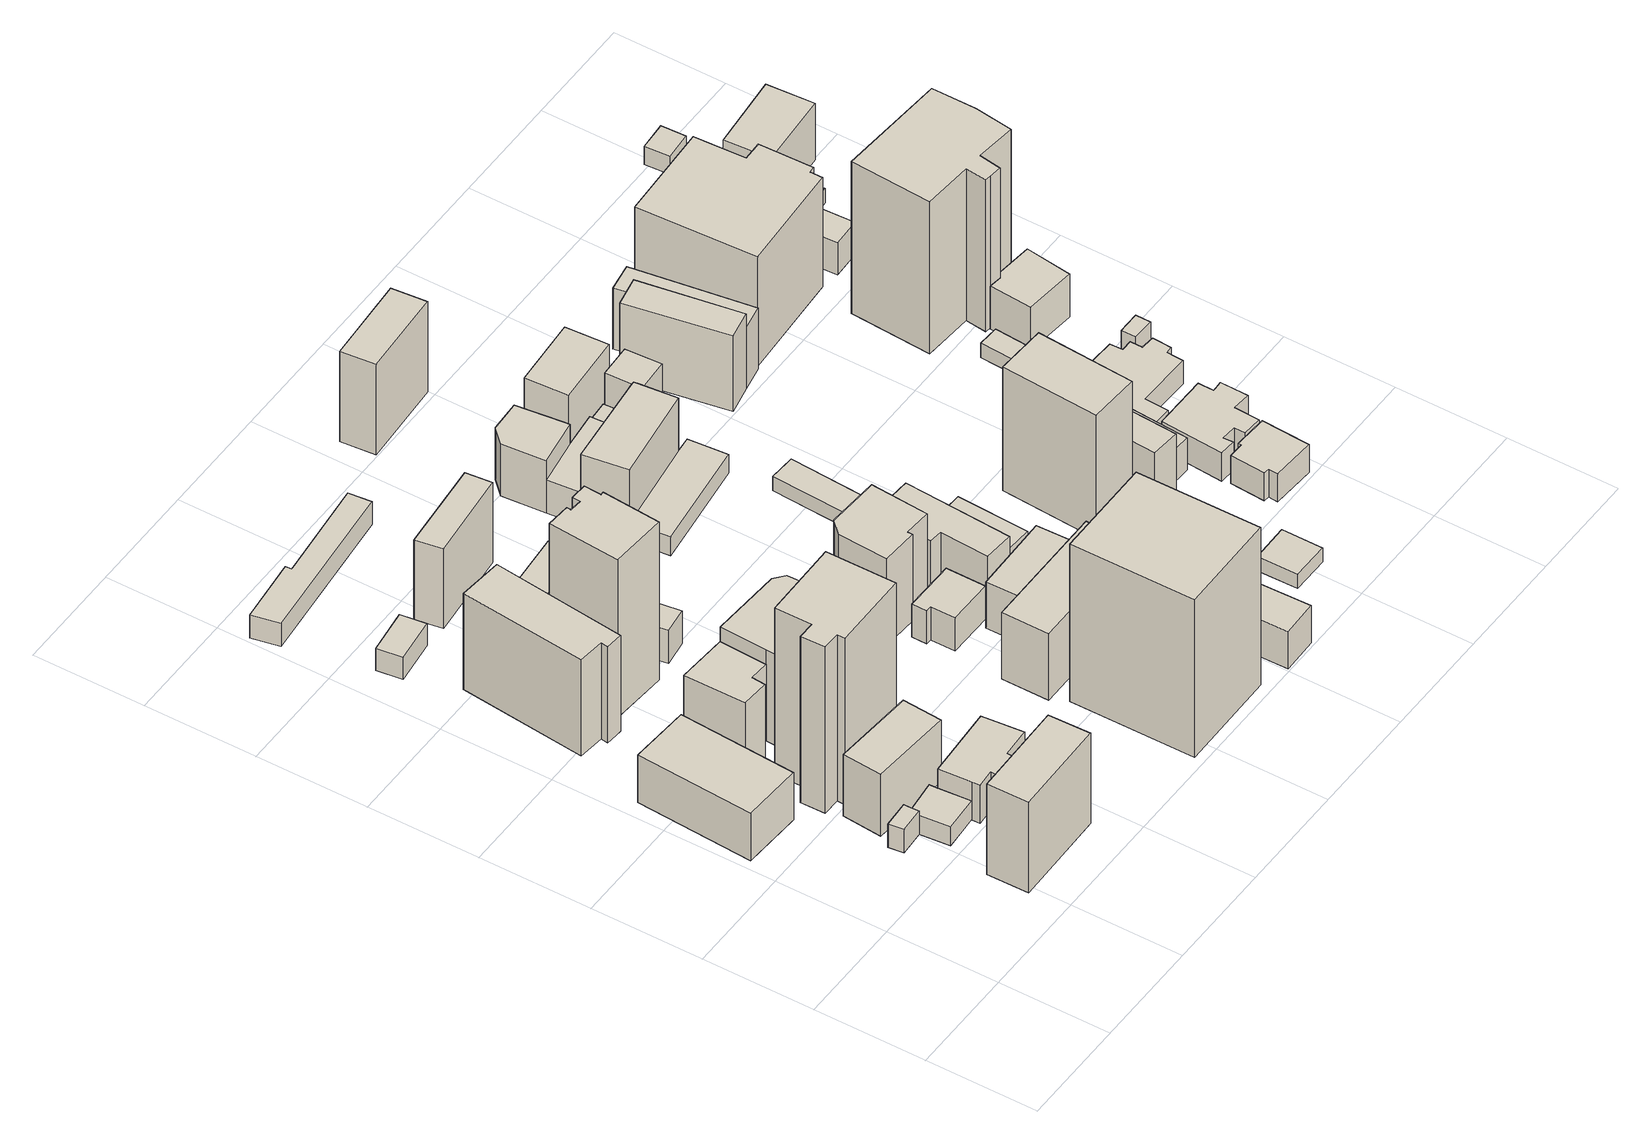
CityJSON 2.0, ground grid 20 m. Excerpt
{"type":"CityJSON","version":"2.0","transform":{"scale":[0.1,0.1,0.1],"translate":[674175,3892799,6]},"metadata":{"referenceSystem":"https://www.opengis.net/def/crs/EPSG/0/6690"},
"CityObjects":{
"building1":{"type":"Building","attributes":{"class":"3002","usage":"401","measuredHeight":14.9,"storeysAboveGround":3,"BuildingDetailAttribute.totalFloorArea":694.27,"BuildingDetailAttribute.buildingFootprintArea":231.42,"BuildingDetailAttribute.buildingRoofEdgeArea":231.42,"BuildingDetailAttribute.urbanPlanType":"21","BuildingDetailAttribute.landUseType":"212","BuildingDetailAttribute.surveyYear":2021,"BuildingIDAttribute.prefecture":"23","BuildingIDAttribute.city":"23106"},"address":[{"country":"日本","locality":"愛知県名古屋市"}],"geometry":[{"type":"Solid","lod":"1","boundaries":[[[[0,1,2,3]],[[2,4,5,3]],[[1,6,4,2]],[[0,7,6,1]],[[3,5,7,0]],[[4,6,7,5]]]]}]},
"building2":{"type":"Building","attributes":{"class":"3001","usage":"461","measuredHeight":4.9,"storeysAboveGround":9999,"BuildingDetailAttribute.totalFloorArea":-9999,"BuildingDetailAttribute.buildingFootprintArea":-9999,"BuildingDetailAttribute.buildingRoofEdgeArea":12.94,"BuildingDetailAttribute.urbanPlanType":"21","BuildingDetailAttribute.landUseType":"214","BuildingDetailAttribute.surveyYear":2021,"BuildingIDAttribute.prefecture":"23","BuildingIDAttribute.city":"23106"},"geometry":[{"type":"Solid","lod":"1","boundaries":[[[[8,9,10,11,12]],[[11,13,14,12]],[[10,15,13,11]],[[9,16,15,10]],[[8,17,16,9]],[[12,14,17,8]],[[13,15,16,17,14]]]]}]},
"building3":{"type":"Building","attributes":{"class":"3002","usage":"412","measuredHeight":19.9,"storeysAboveGround":6,"BuildingDetailAttribute.totalFloorArea":786.59,"BuildingDetailAttribute.buildingFootprintArea":131.1,"BuildingDetailAttribute.buildingRoofEdgeArea":131.1,"BuildingDetailAttribute.urbanPlanType":"21","BuildingDetailAttribute.landUseType":"211","BuildingDetailAttribute.surveyYear":2021,"BuildingIDAttribute.prefecture":"23","BuildingIDAttribute.city":"23106"},"address":[{"country":"日本","locality":"愛知県名古屋市"}],"geometry":[{"type":"Solid","lod":"1","boundaries":[[[[18,19,20,21]],[[20,22,23,21]],[[19,24,22,20]],[[18,25,24,19]],[[21,23,25,18]],[[22,24,25,23]]]]}]},
"building4":{"type":"Building","attributes":{"class":"3001","usage":"422","measuredHeight":4.9,"storeysAboveGround":1,"BuildingDetailAttribute.totalFloorArea":46.75,"BuildingDetailAttribute.buildingFootprintArea":46.75,"BuildingDetailAttribute.buildingRoofEdgeArea":46.75,"BuildingDetailAttribute.urbanPlanType":"21","BuildingDetailAttribute.landUseType":"214","BuildingDetailAttribute.surveyYear":2021,"BuildingIDAttribute.prefecture":"23","BuildingIDAttribute.city":"23106"},"address":[{"country":"日本","locality":"愛知県名古屋市"}],"geometry":[{"type":"Solid","lod":"1","boundaries":[[[[12,11,26,27,28,29]],[[28,30,31,29]],[[27,32,30,28]],[[26,33,32,27]],[[11,34,33,26]],[[12,35,34,11]],[[29,31,35,12]],[[30,32,33,34,35,31]]]]}]},
"building5":{"type":"Building","attributes":{"class":"3002","usage":"411","measuredHeight":13.9,"storeysAboveGround":4,"BuildingDetailAttribute.totalFloorArea":422.51,"BuildingDetailAttribute.buildingFootprintArea":105.63,"BuildingDetailAttribute.buildingRoofEdgeArea":105.63,"BuildingDetailAttribute.urbanPlanType":"21","BuildingDetailAttribute.landUseType":"211","BuildingDetailAttribute.surveyYear":2021,"BuildingIDAttribute.prefecture":"23","BuildingIDAttribute.city":"23106"},"address":[{"country":"日本","locality":"愛知県名古屋市"}],"geometry":[{"type":"Solid","lod":"1","boundaries":[[[[36,37,38,39]],[[38,40,41,39]],[[37,42,40,38]],[[36,43,42,37]],[[39,41,43,36]],[[40,42,43,41]]]]}]},
"building6":{"type":"Building","attributes":{"class":"3002","usage":"412","measuredHeight":17.9,"storeysAboveGround":4,"BuildingDetailAttribute.totalFloorArea":353.92,"BuildingDetailAttribute.buildingFootprintArea":88.48,"BuildingDetailAttribute.buildingRoofEdgeArea":88.48,"BuildingDetailAttribute.urbanPlanType":"21","BuildingDetailAttribute.landUseType":"211","BuildingDetailAttribute.surveyYear":2021,"BuildingIDAttribute.prefecture":"23","BuildingIDAttribute.city":"23106"},"address":[{"country":"日本","locality":"愛知県名古屋市"}],"geometry":[{"type":"Solid","lod":"1","boundaries":[[[[44,45,46,47,48,49]],[[48,50,51,49]],[[47,52,50,48]],[[46,53,52,47]],[[45,54,53,46]],[[44,55,54,45]],[[49,51,55,44]],[[50,52,53,54,55,51]]]]}]},
"building7":{"type":"Building","attributes":{"class":"3002","usage":"412","measuredHeight":35.8,"storeysAboveGround":12,"BuildingDetailAttribute.totalFloorArea":2315.08,"BuildingDetailAttribute.buildingFootprintArea":192.92,"BuildingDetailAttribute.buildingRoofEdgeArea":192.92,"BuildingDetailAttribute.urbanPlanType":"21","BuildingDetailAttribute.landUseType":"211","BuildingDetailAttribute.surveyYear":2021,"BuildingIDAttribute.prefecture":"23","BuildingIDAttribute.city":"23106"},"address":[{"country":"日本","locality":"愛知県名古屋市"}],"geometry":[{"type":"Solid","lod":"1","boundaries":[[[[56,57,58,59,60,61,62,63]],[[62,64,65,63]],[[61,66,64,62]],[[60,67,66,61]],[[59,68,67,60]],[[58,69,68,59]],[[57,70,69,58]],[[56,71,70,57]],[[63,65,71,56]],[[64,66,67,68,69,70,71,65]]]]}]},
"building8":{"type":"Building","attributes":{"class":"3002","usage":"402","measuredHeight":26.1,"storeysAboveGround":6,"BuildingDetailAttribute.totalFloorArea":1120.65,"BuildingDetailAttribute.buildingFootprintArea":186.78,"BuildingDetailAttribute.buildingRoofEdgeArea":186.78,"BuildingDetailAttribute.urbanPlanType":"21","BuildingDetailAttribute.landUseType":"212","BuildingDetailAttribute.surveyYear":2021,"BuildingIDAttribute.prefecture":"23","BuildingIDAttribute.city":"23106"},"address":[{"country":"日本","locality":"愛知県名古屋市"}],"geometry":[{"type":"Solid","lod":"1","boundaries":[[[[72,73,74,75,76,77]],[[76,78,79,77]],[[75,80,78,76]],[[74,81,80,75]],[[73,82,81,74]],[[72,83,82,73]],[[77,79,83,72]],[[78,80,81,82,83,79]]]]}]},
"building9":{"type":"Building","attributes":{"class":"3001","usage":"422","measuredHeight":9,"storeysAboveGround":2,"BuildingDetailAttribute.totalFloorArea":204.94,"BuildingDetailAttribute.buildingFootprintArea":102.47,"BuildingDetailAttribute.buildingRoofEdgeArea":102.47,"BuildingDetailAttribute.urbanPlanType":"21","BuildingDetailAttribute.landUseType":"214","BuildingDetailAttribute.surveyYear":2021,"BuildingIDAttribute.prefecture":"23","BuildingIDAttribute.city":"23106"},"address":[{"country":"日本","locality":"愛知県名古屋市"}],"geometry":[{"type":"Solid","lod":"1","boundaries":[[[[84,85,86,87,88,89,90,91,92]],[[91,93,94,92]],[[90,95,93,91]],[[89,96,95,90]],[[88,97,96,89]],[[87,98,97,88]],[[86,99,98,87]],[[85,100,99,86]],[[84,101,100,85]],[[92,94,101,84]],[[93,95,96,97,98,99,100,101,94]]]]}]},
"building10":{"type":"Building","attributes":{"class":"3001","usage":"401","measuredHeight":4.6,"storeysAboveGround":1,"BuildingDetailAttribute.totalFloorArea":38.57,"BuildingDetailAttribute.buildingFootprintArea":38.57,"BuildingDetailAttribute.buildingRoofEdgeArea":38.57,"BuildingDetailAttribute.urbanPlanType":"21","BuildingDetailAttribute.landUseType":"212","BuildingDetailAttribute.surveyYear":2021,"BuildingIDAttribute.prefecture":"23","BuildingIDAttribute.city":"23106"},"address":[{"country":"日本","locality":"愛知県名古屋市"}],"geometry":[{"type":"Solid","lod":"1","boundaries":[[[[102,103,104,105]],[[104,106,107,105]],[[103,108,106,104]],[[102,109,108,103]],[[105,107,109,102]],[[106,108,109,107]]]]}]},
"building11":{"type":"Building","attributes":{"class":"3001","usage":"412","measuredHeight":34,"storeysAboveGround":11,"BuildingDetailAttribute.totalFloorArea":1462.63,"BuildingDetailAttribute.buildingFootprintArea":132.97,"BuildingDetailAttribute.buildingRoofEdgeArea":132.97,"BuildingDetailAttribute.urbanPlanType":"21","BuildingDetailAttribute.landUseType":"211","BuildingDetailAttribute.surveyYear":2021,"BuildingIDAttribute.prefecture":"23","BuildingIDAttribute.city":"23106"},"address":[{"country":"日本","locality":"愛知県名古屋市中区栄五丁目１１１２－２"}],"geometry":[{"type":"Solid","lod":"1","boundaries":[[[[110,111,112,113,114,115,116,117,118,119]],[[118,120,121,119]],[[117,122,120,118]],[[116,123,122,117]],[[115,124,123,116]],[[114,125,124,115]],[[113,126,125,114]],[[112,127,126,113]],[[111,128,127,112]],[[110,129,128,111]],[[119,121,129,110]],[[120,122,123,124,125,126,127,128,129,121]]]]}]},
"building12":{"type":"Building","attributes":{"class":"9999","usage":"412","measuredHeight":35,"storeysAboveGround":6,"BuildingDetailAttribute.totalFloorArea":1139.87,"BuildingDetailAttribute.buildingFootprintArea":189.98,"BuildingDetailAttribute.buildingRoofEdgeArea":189.98,"BuildingDetailAttribute.urbanPlanType":"21","BuildingDetailAttribute.landUseType":"211","BuildingDetailAttribute.surveyYear":2021,"BuildingIDAttribute.prefecture":"23","BuildingIDAttribute.city":"23106"},"address":[{"country":"日本","locality":"愛知県名古屋市"}],"geometry":[{"type":"Solid","lod":"1","boundaries":[[[[130,131,132,133,134,135]],[[134,136,137,135]],[[133,138,136,134]],[[132,139,138,133]],[[131,140,139,132]],[[130,141,140,131]],[[135,137,141,130]],[[136,138,139,140,141,137]]]]}]},
"building13":{"type":"Building","attributes":{"class":"3001","usage":"402","measuredHeight":8.7,"storeysAboveGround":2,"BuildingDetailAttribute.totalFloorArea":125.08,"BuildingDetailAttribute.buildingFootprintArea":62.54,"BuildingDetailAttribute.buildingRoofEdgeArea":62.54,"BuildingDetailAttribute.urbanPlanType":"21","BuildingDetailAttribute.landUseType":"212","BuildingDetailAttribute.surveyYear":2021,"BuildingIDAttribute.prefecture":"23","BuildingIDAttribute.city":"23106"},"address":[{"country":"日本","locality":"愛知県名古屋市"}],"geometry":[{"type":"Solid","lod":"1","boundaries":[[[[142,143,144,145,146,147]],[[146,148,149,147]],[[145,150,148,146]],[[144,151,150,145]],[[143,152,151,144]],[[142,153,152,143]],[[147,149,153,142]],[[148,150,151,152,153,149]]]]}]},
"building14":{"type":"Building","attributes":{"class":"9999","usage":"422","measuredHeight":25.8,"storeysAboveGround":1,"BuildingDetailAttribute.totalFloorArea":133.59,"BuildingDetailAttribute.buildingFootprintArea":133.59,"BuildingDetailAttribute.buildingRoofEdgeArea":133.59,"BuildingDetailAttribute.urbanPlanType":"21","BuildingDetailAttribute.landUseType":"214","BuildingDetailAttribute.surveyYear":2021,"BuildingIDAttribute.prefecture":"23","BuildingIDAttribute.city":"23106"},"address":[{"country":"日本","locality":"愛知県名古屋市"}],"geometry":[{"type":"Solid","lod":"1","boundaries":[[[[154,155,156,157,158,159]],[[158,160,161,159]],[[157,162,160,158]],[[156,163,162,157]],[[155,164,163,156]],[[154,165,164,155]],[[159,161,165,154]],[[160,162,163,164,165,161]]]]}]},
"building15":{"type":"Building","attributes":{"class":"3001","usage":"431","measuredHeight":6.9,"storeysAboveGround":2,"BuildingDetailAttribute.totalFloorArea":107.27,"BuildingDetailAttribute.buildingFootprintArea":53.64,"BuildingDetailAttribute.buildingRoofEdgeArea":53.64,"BuildingDetailAttribute.urbanPlanType":"21","BuildingDetailAttribute.landUseType":"223","BuildingDetailAttribute.surveyYear":2021,"BuildingIDAttribute.prefecture":"23","BuildingIDAttribute.city":"23106"},"address":[{"country":"日本","locality":"愛知県名古屋市"}],"geometry":[{"type":"Solid","lod":"1","boundaries":[[[[166,167,168,169,170,171]],[[170,172,173,171]],[[169,174,172,170]],[[168,175,174,169]],[[167,176,175,168]],[[166,177,176,167]],[[171,173,177,166]],[[172,174,175,176,177,173]]]]}]},
"building16":{"type":"Building","attributes":{"class":"3001","usage":"402","measuredHeight":6.8,"storeysAboveGround":2,"BuildingDetailAttribute.totalFloorArea":198.36,"BuildingDetailAttribute.buildingFootprintArea":99.18,"BuildingDetailAttribute.buildingRoofEdgeArea":99.18,"BuildingDetailAttribute.urbanPlanType":"21","BuildingDetailAttribute.landUseType":"212","BuildingDetailAttribute.surveyYear":2021,"BuildingIDAttribute.prefecture":"23","BuildingIDAttribute.city":"23106"},"address":[{"country":"日本","locality":"愛知県名古屋市"}],"geometry":[{"type":"Solid","lod":"1","boundaries":[[[[178,179,180,181]],[[180,182,183,181]],[[179,184,182,180]],[[178,185,184,179]],[[181,183,185,178]],[[182,184,185,183]]]]}]},
"building17":{"type":"Building","attributes":{"class":"3002","usage":"401","measuredHeight":18.7,"storeysAboveGround":6,"BuildingDetailAttribute.totalFloorArea":464.13,"BuildingDetailAttribute.buildingFootprintArea":77.36,"BuildingDetailAttribute.buildingRoofEdgeArea":77.36,"BuildingDetailAttribute.urbanPlanType":"21","BuildingDetailAttribute.landUseType":"212","BuildingDetailAttribute.surveyYear":2021,"BuildingIDAttribute.prefecture":"23","BuildingIDAttribute.city":"23106"},"address":[{"country":"日本","locality":"愛知県名古屋市"}],"geometry":[{"type":"Solid","lod":"1","boundaries":[[[[186,187,188,189]],[[188,190,191,189]],[[187,192,190,188]],[[186,193,192,187]],[[189,191,193,186]],[[190,192,193,191]]]]}]},
"building18":{"type":"Building","attributes":{"class":"3002","usage":"412","measuredHeight":34,"storeysAboveGround":11,"BuildingDetailAttribute.totalFloorArea":4504.25,"BuildingDetailAttribute.buildingFootprintArea":409.48,"BuildingDetailAttribute.buildingRoofEdgeArea":409.48,"BuildingDetailAttribute.urbanPlanType":"21","BuildingDetailAttribute.landUseType":"211","BuildingDetailAttribute.surveyYear":2021,"BuildingIDAttribute.prefecture":"23","BuildingIDAttribute.city":"23106"},"address":[{"country":"日本","locality":"愛知県名古屋市"}],"geometry":[{"type":"Solid","lod":"1","boundaries":[[[[194,195,196,197]],[[196,198,199,197]],[[195,200,198,196]],[[194,201,200,195]],[[197,199,201,194]],[[198,200,201,199]]]]}]},
"building19":{"type":"Building","attributes":{"class":"3001","usage":"411","measuredHeight":7.9,"storeysAboveGround":2,"BuildingDetailAttribute.totalFloorArea":123.33,"BuildingDetailAttribute.buildingFootprintArea":61.66,"BuildingDetailAttribute.buildingRoofEdgeArea":61.66,"BuildingDetailAttribute.urbanPlanType":"21","BuildingDetailAttribute.landUseType":"211","BuildingDetailAttribute.surveyYear":2021,"BuildingIDAttribute.prefecture":"23","BuildingIDAttribute.city":"23106"},"address":[{"country":"日本","locality":"愛知県名古屋市"}],"geometry":[{"type":"Solid","lod":"1","boundaries":[[[[202,203,204,205,206,207]],[[206,208,209,207]],[[205,210,208,206]],[[204,211,210,205]],[[203,212,211,204]],[[202,213,212,203]],[[207,209,213,202]],[[208,210,211,212,213,209]]]]}]},
"building20":{"type":"Building","attributes":{"class":"3002","usage":"412","measuredHeight":24.1,"storeysAboveGround":6,"BuildingDetailAttribute.totalFloorArea":742.18,"BuildingDetailAttribute.buildingFootprintArea":123.7,"BuildingDetailAttribute.buildingRoofEdgeArea":123.7,"BuildingDetailAttribute.urbanPlanType":"21","BuildingDetailAttribute.landUseType":"211","BuildingDetailAttribute.surveyYear":2021,"BuildingIDAttribute.prefecture":"23","BuildingIDAttribute.city":"23106"},"address":[{"country":"日本","locality":"愛知県名古屋市"}],"geometry":[{"type":"Solid","lod":"1","boundaries":[[[[214,215,216,217,218,219,220]],[[219,221,222,220]],[[218,223,221,219]],[[217,224,223,218]],[[216,225,224,217]],[[215,226,225,216]],[[214,227,226,215]],[[220,222,227,214]],[[221,223,224,225,226,227,222]]]]}]},
"building21":{"type":"Building","attributes":{"class":"3002","usage":"431","measuredHeight":18.9,"storeysAboveGround":6,"BuildingDetailAttribute.totalFloorArea":1193.82,"BuildingDetailAttribute.buildingFootprintArea":198.97,"BuildingDetailAttribute.buildingRoofEdgeArea":198.97,"BuildingDetailAttribute.urbanPlanType":"21","BuildingDetailAttribute.landUseType":"213","BuildingDetailAttribute.surveyYear":2021,"BuildingIDAttribute.prefecture":"23","BuildingIDAttribute.city":"23106"},"address":[{"country":"日本","locality":"愛知県名古屋市"}],"geometry":[{"type":"Solid","lod":"1","boundaries":[[[[228,229,230,231]],[[230,232,233,231]],[[229,234,232,230]],[[228,235,234,229]],[[231,233,235,228]],[[232,234,235,233]]]]}]},
"building22":{"type":"Building","attributes":{"class":"3001","usage":"411","measuredHeight":10.7,"storeysAboveGround":3,"BuildingDetailAttribute.totalFloorArea":274.85,"BuildingDetailAttribute.buildingFootprintArea":91.62,"BuildingDetailAttribute.buildingRoofEdgeArea":91.62,"BuildingDetailAttribute.urbanPlanType":"21","BuildingDetailAttribute.landUseType":"211","BuildingDetailAttribute.surveyYear":2021,"BuildingIDAttribute.prefecture":"23","BuildingIDAttribute.city":"23106"},"address":[{"country":"日本","locality":"愛知県名古屋市"}],"geometry":[{"type":"Solid","lod":"1","boundaries":[[[[236,237,238,239]],[[238,240,241,239]],[[237,242,240,238]],[[236,243,242,237]],[[239,241,243,236]],[[240,242,243,241]]]]}]},
"building23":{"type":"Building","attributes":{"class":"9999","usage":"411","measuredHeight":18,"storeysAboveGround":3,"BuildingDetailAttribute.totalFloorArea":395.02,"BuildingDetailAttribute.buildingFootprintArea":131.67,"BuildingDetailAttribute.buildingRoofEdgeArea":131.67,"BuildingDetailAttribute.urbanPlanType":"21","BuildingDetailAttribute.landUseType":"211","BuildingDetailAttribute.surveyYear":2021,"BuildingIDAttribute.prefecture":"23","BuildingIDAttribute.city":"23106"},"address":[{"country":"日本","locality":"愛知県名古屋市"}],"geometry":[{"type":"Solid","lod":"1","boundaries":[[[[244,245,246,247,248,249]],[[248,250,251,249]],[[247,252,250,248]],[[246,253,252,247]],[[245,254,253,246]],[[244,255,254,245]],[[249,251,255,244]],[[250,252,253,254,255,251]]]]}]},
"building24":{"type":"Building","attributes":{"class":"3001","usage":"411","measuredHeight":8.8,"storeysAboveGround":2,"BuildingDetailAttribute.totalFloorArea":193.16,"BuildingDetailAttribute.buildingFootprintArea":96.58,"BuildingDetailAttribute.buildingRoofEdgeArea":96.58,"BuildingDetailAttribute.urbanPlanType":"21","BuildingDetailAttribute.landUseType":"211","BuildingDetailAttribute.surveyYear":2021,"BuildingIDAttribute.prefecture":"23","BuildingIDAttribute.city":"23106"},"address":[{"country":"日本","locality":"愛知県名古屋市"}],"geometry":[{"type":"Solid","lod":"1","boundaries":[[[[256,257,258,259]],[[258,260,261,259]],[[257,262,260,258]],[[256,263,262,257]],[[259,261,263,256]],[[260,262,263,261]]]]}]},
"building25":{"type":"Building","attributes":{"class":"3002","usage":"413","measuredHeight":11.9,"storeysAboveGround":3,"BuildingDetailAttribute.totalFloorArea":238.01,"BuildingDetailAttribute.buildingFootprintArea":79.34,"BuildingDetailAttribute.buildingRoofEdgeArea":79.34,"BuildingDetailAttribute.urbanPlanType":"21","BuildingDetailAttribute.landUseType":"212","BuildingDetailAttribute.surveyYear":2021,"BuildingIDAttribute.prefecture":"23","BuildingIDAttribute.city":"23106"},"address":[{"country":"日本","locality":"愛知県名古屋市"}],"geometry":[{"type":"Solid","lod":"1","boundaries":[[[[264,265,266,267,268,269]],[[268,270,271,269]],[[267,272,270,268]],[[266,273,272,267]],[[265,274,273,266]],[[264,275,274,265]],[[269,271,275,264]],[[270,272,273,274,275,271]]]]}]},
"building26":{"type":"Building","attributes":{"class":"3002","usage":"401","measuredHeight":17.9,"storeysAboveGround":4,"BuildingDetailAttribute.totalFloorArea":540.96,"BuildingDetailAttribute.buildingFootprintArea":135.24,"BuildingDetailAttribute.buildingRoofEdgeArea":135.24,"BuildingDetailAttribute.urbanPlanType":"21","BuildingDetailAttribute.landUseType":"212","BuildingDetailAttribute.surveyYear":2021,"BuildingIDAttribute.prefecture":"23","BuildingIDAttribute.city":"23106"},"address":[{"country":"日本","locality":"愛知県名古屋市"}],"geometry":[{"type":"Solid","lod":"1","boundaries":[[[[276,277,278,279,280,281,282]],[[281,283,284,282]],[[280,285,283,281]],[[279,286,285,280]],[[278,287,286,279]],[[277,288,287,278]],[[276,289,288,277]],[[282,284,289,276]],[[283,285,286,287,288,289,284]]]]}]},
"building27":{"type":"Building","attributes":{"class":"3001","usage":"413","measuredHeight":15.9,"storeysAboveGround":2,"BuildingDetailAttribute.totalFloorArea":183.79,"BuildingDetailAttribute.buildingFootprintArea":91.9,"BuildingDetailAttribute.buildingRoofEdgeArea":91.9,"BuildingDetailAttribute.urbanPlanType":"21","BuildingDetailAttribute.landUseType":"212","BuildingDetailAttribute.surveyYear":2021,"BuildingIDAttribute.prefecture":"23","BuildingIDAttribute.city":"23106"},"address":[{"country":"日本","locality":"愛知県名古屋市"}],"geometry":[{"type":"Solid","lod":"1","boundaries":[[[[290,278,277,264,269]],[[264,291,292,269]],[[277,293,291,264]],[[278,294,293,277]],[[290,295,294,278]],[[269,292,295,290]],[[291,293,294,295,292]]]]}]},
"building28":{"type":"Building","attributes":{"class":"3001","usage":"401","measuredHeight":8.7,"storeysAboveGround":1,"BuildingDetailAttribute.totalFloorArea":141,"BuildingDetailAttribute.buildingFootprintArea":141,"BuildingDetailAttribute.buildingRoofEdgeArea":141,"BuildingDetailAttribute.urbanPlanType":"21","BuildingDetailAttribute.landUseType":"212","BuildingDetailAttribute.surveyYear":2021,"BuildingIDAttribute.prefecture":"23","BuildingIDAttribute.city":"23106"},"address":[{"country":"日本","locality":"愛知県名古屋市"}],"geometry":[{"type":"Solid","lod":"1","boundaries":[[[[296,297,298,276,282]],[[276,299,300,282]],[[298,301,299,276]],[[297,302,301,298]],[[296,303,302,297]],[[282,300,303,296]],[[299,301,302,303,300]]]]}]},
"building29":{"type":"Building","attributes":{"class":"9999","usage":"461","measuredHeight":4.7,"storeysAboveGround":9999,"BuildingDetailAttribute.totalFloorArea":-9999,"BuildingDetailAttribute.buildingFootprintArea":-9999,"BuildingDetailAttribute.buildingRoofEdgeArea":15.21,"BuildingDetailAttribute.urbanPlanType":"21","BuildingDetailAttribute.landUseType":"211","BuildingDetailAttribute.surveyYear":2021,"BuildingIDAttribute.prefecture":"23","BuildingIDAttribute.city":"23106"},"geometry":[{"type":"Solid","lod":"1","boundaries":[[[[304,305,306,307]],[[306,308,309,307]],[[305,310,308,306]],[[304,311,310,305]],[[307,309,311,304]],[[308,310,311,309]]]]}]},
"building30":{"type":"Building","attributes":{"class":"3002","usage":"411","measuredHeight":7.9,"storeysAboveGround":2,"BuildingDetailAttribute.totalFloorArea":169.55,"BuildingDetailAttribute.buildingFootprintArea":84.77,"BuildingDetailAttribute.buildingRoofEdgeArea":84.77,"BuildingDetailAttribute.urbanPlanType":"21","BuildingDetailAttribute.landUseType":"211","BuildingDetailAttribute.surveyYear":2021,"BuildingIDAttribute.prefecture":"23","BuildingIDAttribute.city":"23106"},"address":[{"country":"日本","locality":"愛知県名古屋市"}],"geometry":[{"type":"Solid","lod":"1","boundaries":[[[[312,313,314,315]],[[314,316,317,315]],[[313,318,316,314]],[[312,319,318,313]],[[315,317,319,312]],[[316,318,319,317]]]]}]},
"building31":{"type":"Building","attributes":{"class":"9999","usage":"461","measuredHeight":-9999,"storeysAboveGround":9999,"BuildingDetailAttribute.totalFloorArea":-9999,"BuildingDetailAttribute.buildingFootprintArea":-9999,"BuildingDetailAttribute.buildingRoofEdgeArea":7.34,"BuildingDetailAttribute.urbanPlanType":"21","BuildingDetailAttribute.landUseType":"211","BuildingDetailAttribute.surveyYear":2021,"BuildingIDAttribute.prefecture":"23","BuildingIDAttribute.city":"23106"},"geometry":[{"type":"Solid","lod":"1","boundaries":[[[[320,321,322,323]],[[322,324,325,323]],[[321,326,324,322]],[[320,327,326,321]],[[323,325,327,320]],[[324,326,327,325]]]]}]},
"building32":{"type":"Building","attributes":{"class":"3002","usage":"412","measuredHeight":20.9,"storeysAboveGround":6,"BuildingDetailAttribute.totalFloorArea":587.83,"BuildingDetailAttribute.buildingFootprintArea":97.97,"BuildingDetailAttribute.buildingRoofEdgeArea":97.97,"BuildingDetailAttribute.urbanPlanType":"21","BuildingDetailAttribute.landUseType":"211","BuildingDetailAttribute.surveyYear":2021,"BuildingIDAttribute.prefecture":"23","BuildingIDAttribute.city":"23106"},"address":[{"country":"日本","locality":"愛知県名古屋市"}],"geometry":[{"type":"Solid","lod":"1","boundaries":[[[[328,329,330,331]],[[330,332,333,331]],[[329,334,332,330]],[[328,335,334,329]],[[331,333,335,328]],[[332,334,335,333]]]]}]},
"building33":{"type":"Building","attributes":{"class":"3001","usage":"413","measuredHeight":6,"storeysAboveGround":1,"BuildingDetailAttribute.totalFloorArea":61.27,"BuildingDetailAttribute.buildingFootprintArea":61.27,"BuildingDetailAttribute.buildingRoofEdgeArea":61.27,"BuildingDetailAttribute.urbanPlanType":"21","BuildingDetailAttribute.landUseType":"212","BuildingDetailAttribute.surveyYear":2021,"BuildingIDAttribute.prefecture":"23","BuildingIDAttribute.city":"23106"},"address":[{"country":"日本","locality":"愛知県名古屋市中区栄五丁目１０２４－１"}],"geometry":[{"type":"Solid","lod":"1","boundaries":[[[[336,337,338,339]],[[338,340,341,339]],[[337,342,340,338]],[[336,343,342,337]],[[339,341,343,336]],[[340,342,343,341]]]]}]},
"building34":{"type":"Building","attributes":{"class":"3001","usage":"411","measuredHeight":11.8,"storeysAboveGround":3,"BuildingDetailAttribute.totalFloorArea":87.53,"BuildingDetailAttribute.buildingFootprintArea":29.18,"BuildingDetailAttribute.buildingRoofEdgeArea":29.18,"BuildingDetailAttribute.urbanPlanType":"21","BuildingDetailAttribute.landUseType":"211","BuildingDetailAttribute.surveyYear":2021,"BuildingIDAttribute.prefecture":"23","BuildingIDAttribute.city":"23106"},"address":[{"country":"日本","locality":"愛知県名古屋市"}],"geometry":[{"type":"Solid","lod":"1","boundaries":[[[[344,345,346,347]],[[346,348,349,347]],[[345,350,348,346]],[[344,351,350,345]],[[347,349,351,344]],[[348,350,351,349]]]]}]},
"building35":{"type":"Building","attributes":{"class":"3002","usage":"412","measuredHeight":18.9,"storeysAboveGround":5,"BuildingDetailAttribute.totalFloorArea":482.48,"BuildingDetailAttribute.buildingFootprintArea":96.5,"BuildingDetailAttribute.buildingRoofEdgeArea":96.5,"BuildingDetailAttribute.urbanPlanType":"21","BuildingDetailAttribute.landUseType":"211","BuildingDetailAttribute.surveyYear":2021,"BuildingIDAttribute.prefecture":"23","BuildingIDAttribute.city":"23106"},"address":[{"country":"日本","locality":"愛知県名古屋市"}],"geometry":[{"type":"Solid","lod":"1","boundaries":[[[[352,353,354,355]],[[354,356,357,355]],[[353,358,356,354]],[[352,359,358,353]],[[355,357,359,352]],[[356,358,359,357]]]]}]},
"building36":{"type":"Building","attributes":{"class":"9999","usage":"431","measuredHeight":8.7,"storeysAboveGround":1,"BuildingDetailAttribute.totalFloorArea":49.96,"BuildingDetailAttribute.buildingFootprintArea":49.96,"BuildingDetailAttribute.buildingRoofEdgeArea":49.96,"BuildingDetailAttribute.urbanPlanType":"21","BuildingDetailAttribute.landUseType":"223","BuildingDetailAttribute.surveyYear":2021,"BuildingIDAttribute.prefecture":"23","BuildingIDAttribute.city":"23106"},"address":[{"country":"日本","locality":"愛知県名古屋市"}],"geometry":[{"type":"Solid","lod":"1","boundaries":[[[[360,361,362,363]],[[362,364,365,363]],[[361,366,364,362]],[[360,367,366,361]],[[363,365,367,360]],[[364,366,367,365]]]]}]},
"building37":{"type":"Building","attributes":{"class":"3002","usage":"412","measuredHeight":11.7,"storeysAboveGround":5,"BuildingDetailAttribute.totalFloorArea":198.47,"BuildingDetailAttribute.buildingFootprintArea":39.69,"BuildingDetailAttribute.buildingRoofEdgeArea":39.69,"BuildingDetailAttribute.urbanPlanType":"21","BuildingDetailAttribute.landUseType":"211","BuildingDetailAttribute.surveyYear":2021,"BuildingIDAttribute.prefecture":"23","BuildingIDAttribute.city":"23106"},"address":[{"country":"日本","locality":"愛知県名古屋市"}],"geometry":[{"type":"Solid","lod":"1","boundaries":[[[[368,369,370,371]],[[370,372,373,371]],[[369,374,372,370]],[[368,375,374,369]],[[371,373,375,368]],[[372,374,375,373]]]]}]},
"building38":{"type":"Building","attributes":{"class":"3002","usage":"412","measuredHeight":30.9,"storeysAboveGround":9,"BuildingDetailAttribute.totalFloorArea":1437.77,"BuildingDetailAttribute.buildingFootprintArea":159.75,"BuildingDetailAttribute.buildingRoofEdgeArea":159.75,"BuildingDetailAttribute.urbanPlanType":"21","BuildingDetailAttribute.landUseType":"211","BuildingDetailAttribute.surveyYear":2021,"BuildingIDAttribute.prefecture":"23","BuildingIDAttribute.city":"23106"},"address":[{"country":"日本","locality":"愛知県名古屋市"}],"geometry":[{"type":"Solid","lod":"1","boundaries":[[[[376,377,378,379]],[[378,380,381,379]],[[377,382,380,378]],[[376,383,382,377]],[[379,381,383,376]],[[380,382,383,381]]]]}]},
"building39":{"type":"Building","attributes":{"class":"3002","usage":"401","measuredHeight":19.8,"storeysAboveGround":6,"BuildingDetailAttribute.totalFloorArea":585.36,"BuildingDetailAttribute.buildingFootprintArea":97.56,"BuildingDetailAttribute.buildingRoofEdgeArea":97.56,"BuildingDetailAttribute.urbanPlanType":"21","BuildingDetailAttribute.landUseType":"212","BuildingDetailAttribute.surveyYear":2021,"BuildingIDAttribute.prefecture":"23","BuildingIDAttribute.city":"23106"},"address":[{"country":"日本","locality":"愛知県名古屋市中区栄五丁目１００３"}],"geometry":[{"type":"Solid","lod":"1","boundaries":[[[[384,385,386,387]],[[386,388,389,387]],[[385,390,388,386]],[[384,391,390,385]],[[387,389,391,384]],[[388,390,391,389]]]]}]},
"building40":{"type":"Building","attributes":{"class":"9999","usage":"413","measuredHeight":18.1,"storeysAboveGround":4,"BuildingDetailAttribute.totalFloorArea":551.93,"BuildingDetailAttribute.buildingFootprintArea":137.98,"BuildingDetailAttribute.buildingRoofEdgeArea":137.98,"BuildingDetailAttribute.urbanPlanType":"21","BuildingDetailAttribute.landUseType":"212","BuildingDetailAttribute.surveyYear":2021,"BuildingIDAttribute.prefecture":"23","BuildingIDAttribute.city":"23106"},"address":[{"country":"日本","locality":"愛知県名古屋市"}],"geometry":[{"type":"Solid","lod":"1","boundaries":[[[[392,393,394,395]],[[394,396,397,395]],[[393,398,396,394]],[[392,399,398,393]],[[395,397,399,392]],[[396,398,399,397]]]]}]},
"building41":{"type":"Building","attributes":{"class":"9999","usage":"413","measuredHeight":15.8,"storeysAboveGround":2,"BuildingDetailAttribute.totalFloorArea":213.21,"BuildingDetailAttribute.buildingFootprintArea":106.6,"BuildingDetailAttribute.buildingRoofEdgeArea":106.6,"BuildingDetailAttribute.urbanPlanType":"21","BuildingDetailAttribute.landUseType":"212","BuildingDetailAttribute.surveyYear":2021,"BuildingIDAttribute.prefecture":"23","BuildingIDAttribute.city":"23106"},"address":[{"country":"日本","locality":"愛知県名古屋市"}],"geometry":[{"type":"Solid","lod":"1","boundaries":[[[[400,401,402,403]],[[402,404,405,403]],[[401,406,404,402]],[[400,407,406,401]],[[403,405,407,400]],[[404,406,407,405]]]]}]},
"building42":{"type":"Building","attributes":{"class":"3002","usage":"401","measuredHeight":19.8,"storeysAboveGround":4,"BuildingDetailAttribute.totalFloorArea":425.56,"BuildingDetailAttribute.buildingFootprintArea":106.39,"BuildingDetailAttribute.buildingRoofEdgeArea":106.39,"BuildingDetailAttribute.urbanPlanType":"21","BuildingDetailAttribute.landUseType":"212","BuildingDetailAttribute.surveyYear":2021,"BuildingIDAttribute.prefecture":"23","BuildingIDAttribute.city":"23106"},"address":[{"country":"日本","locality":"愛知県名古屋市"}],"geometry":[{"type":"Solid","lod":"1","boundaries":[[[[386,408,409,410,387]],[[410,411,412,387]],[[409,413,411,410]],[[408,414,413,409]],[[386,415,414,408]],[[387,412,415,386]],[[411,413,414,415,412]]]]}]},
"building43":{"type":"Building","attributes":{"class":"3001","usage":"422","measuredHeight":7.8,"storeysAboveGround":2,"BuildingDetailAttribute.totalFloorArea":148.72,"BuildingDetailAttribute.buildingFootprintArea":74.36,"BuildingDetailAttribute.buildingRoofEdgeArea":74.36,"BuildingDetailAttribute.urbanPlanType":"21","BuildingDetailAttribute.landUseType":"214","BuildingDetailAttribute.surveyYear":2021,"BuildingIDAttribute.prefecture":"23","BuildingIDAttribute.city":"23106"},"address":[{"country":"日本","locality":"愛知県名古屋市"}],"geometry":[{"type":"Solid","lod":"1","boundaries":[[[[416,417,418,419,420,421,422,423]],[[422,424,425,423]],[[421,426,424,422]],[[420,427,426,421]],[[419,428,427,420]],[[418,429,428,419]],[[417,430,429,418]],[[416,431,430,417]],[[423,425,431,416]],[[424,426,427,428,429,430,431,425]]]]}]},
"building44":{"type":"Building","attributes":{"class":"3001","usage":"422","measuredHeight":7.9,"storeysAboveGround":1,"BuildingDetailAttribute.totalFloorArea":119.46,"BuildingDetailAttribute.buildingFootprintArea":119.46,"BuildingDetailAttribute.buildingRoofEdgeArea":119.46,"BuildingDetailAttribute.urbanPlanType":"21","BuildingDetailAttribute.landUseType":"214","BuildingDetailAttribute.surveyYear":2021,"BuildingIDAttribute.prefecture":"23","BuildingIDAttribute.city":"23106"},"address":[{"country":"日本","locality":"愛知県名古屋市"}],"geometry":[{"type":"Solid","lod":"1","boundaries":[[[[432,433,434,435,436,437,438,439,440,441,442,443]],[[442,444,445,443]],[[441,446,444,442]],[[440,447,446,441]],[[439,448,447,440]],[[438,449,448,439]],[[437,450,449,438]],[[436,451,450,437]],[[435,452,451,436]],[[434,453,452,435]],[[433,454,453,434]],[[432,455,454,433]],[[443,445,455,432]],[[444,446,447,448,449,450,451,452,453,454,455,445]]]]}]},
"building45":{"type":"Building","attributes":{"class":"3001","usage":"422","measuredHeight":8.9,"storeysAboveGround":1,"BuildingDetailAttribute.totalFloorArea":155.62,"BuildingDetailAttribute.buildingFootprintArea":155.62,"BuildingDetailAttribute.buildingRoofEdgeArea":155.62,"BuildingDetailAttribute.urbanPlanType":"21","BuildingDetailAttribute.landUseType":"214","BuildingDetailAttribute.surveyYear":2021,"BuildingIDAttribute.prefecture":"23","BuildingIDAttribute.city":"23106"},"address":[{"country":"日本","locality":"愛知県名古屋市"}],"geometry":[{"type":"Solid","lod":"1","boundaries":[[[[456,457,458,459,460,461,462,463,464,465,466,467,468]],[[467,469,470,468]],[[466,471,469,467]],[[465,472,471,466]],[[464,473,472,465]],[[463,474,473,464]],[[462,475,474,463]],[[461,476,475,462]],[[460,477,476,461]],[[459,478,477,460]],[[458,479,478,459]],[[457,480,479,458]],[[456,481,480,457]],[[468,470,481,456]],[[469,471,472,473,474,475,476,477,478,479,480,481,470]]]]}]},
"building46":{"type":"Building","attributes":{"class":"3003","usage":"413","measuredHeight":-9999,"storeysAboveGround":1,"BuildingDetailAttribute.totalFloorArea":21.61,"BuildingDetailAttribute.buildingFootprintArea":21.61,"BuildingDetailAttribute.buildingRoofEdgeArea":21.61,"BuildingDetailAttribute.urbanPlanType":"21","BuildingDetailAttribute.landUseType":"212","BuildingDetailAttribute.surveyYear":2021,"BuildingIDAttribute.prefecture":"23","BuildingIDAttribute.city":"23106"},"address":[{"country":"日本","locality":"愛知県名古屋市"}],"geometry":[{"type":"Solid","lod":"1","boundaries":[[[[482,483,484,485]],[[484,486,487,485]],[[483,488,486,484]],[[482,489,488,483]],[[485,487,489,482]],[[486,488,489,487]]]]}]},
"building47":{"type":"Building","attributes":{"class":"3002","usage":"412","measuredHeight":30.9,"storeysAboveGround":8,"BuildingDetailAttribute.totalFloorArea":3312.07,"BuildingDetailAttribute.buildingFootprintArea":414.01,"BuildingDetailAttribute.buildingRoofEdgeArea":414.01,"BuildingDetailAttribute.urbanPlanType":"21","BuildingDetailAttribute.landUseType":"211","BuildingDetailAttribute.surveyYear":2021,"BuildingIDAttribute.prefecture":"23","BuildingIDAttribute.city":"23106"},"address":[{"country":"日本","locality":"愛知県名古屋市"}],"geometry":[{"type":"Solid","lod":"1","boundaries":[[[[490,491,492,493,494,495,496,497]],[[496,498,499,497]],[[495,500,498,496]],[[494,501,500,495]],[[493,502,501,494]],[[492,503,502,493]],[[491,504,503,492]],[[490,505,504,491]],[[497,499,505,490]],[[498,500,501,502,503,504,505,499]]]]}]},
"building48":{"type":"Building","attributes":{"class":"3001","usage":"461","measuredHeight":3.9,"storeysAboveGround":9999,"BuildingDetailAttribute.totalFloorArea":-9999,"BuildingDetailAttribute.buildingFootprintArea":-9999,"BuildingDetailAttribute.buildingRoofEdgeArea":10.44,"BuildingDetailAttribute.urbanPlanType":"21","BuildingDetailAttribute.landUseType":"214","BuildingDetailAttribute.surveyYear":2021,"BuildingIDAttribute.prefecture":"23","BuildingIDAttribute.city":"23106"},"geometry":[{"type":"Solid","lod":"1","boundaries":[[[[506,507,508,509]],[[508,510,511,509]],[[507,512,510,508]],[[506,513,512,507]],[[509,511,513,506]],[[510,512,513,511]]]]}]},
"building49":{"type":"Building","attributes":{"class":"3001","usage":"413","measuredHeight":9,"storeysAboveGround":2,"BuildingDetailAttribute.totalFloorArea":156.34,"BuildingDetailAttribute.buildingFootprintArea":78.17,"BuildingDetailAttribute.buildingRoofEdgeArea":78.17,"BuildingDetailAttribute.urbanPlanType":"21","BuildingDetailAttribute.landUseType":"212","BuildingDetailAttribute.surveyYear":2021,"BuildingIDAttribute.prefecture":"23","BuildingIDAttribute.city":"23106"},"address":[{"country":"日本","locality":"愛知県名古屋市"}],"geometry":[{"type":"Solid","lod":"1","boundaries":[[[[514,515,516,517,518,519]],[[518,520,521,519]],[[517,522,520,518]],[[516,523,522,517]],[[515,524,523,516]],[[514,525,524,515]],[[519,521,525,514]],[[520,522,523,524,525,521]]]]}]},
"building50":{"type":"Building","attributes":{"class":"3002","usage":"412","measuredHeight":39.8,"storeysAboveGround":11,"BuildingDetailAttribute.totalFloorArea":3374.74,"BuildingDetailAttribute.buildingFootprintArea":306.79,"BuildingDetailAttribute.buildingRoofEdgeArea":306.79,"BuildingDetailAttribute.urbanPlanType":"21","BuildingDetailAttribute.landUseType":"211","BuildingDetailAttribute.surveyYear":2021,"BuildingIDAttribute.prefecture":"23","BuildingIDAttribute.city":"23106"},"address":[{"country":"日本","locality":"愛知県名古屋市"}],"geometry":[{"type":"Solid","lod":"1","boundaries":[[[[526,527,528,529,530,531,532,533,534,535,536]],[[535,537,538,536]],[[534,539,537,535]],[[533,540,539,534]],[[532,541,540,533]],[[531,542,541,532]],[[530,543,542,531]],[[529,544,543,530]],[[528,545,544,529]],[[527,546,545,528]],[[526,547,546,527]],[[536,538,547,526]],[[537,539,540,541,542,543,544,545,546,547,538]]]]}]},
"building51":{"type":"Building","attributes":{"class":"9999","usage":"411","measuredHeight":8.3,"storeysAboveGround":2,"BuildingDetailAttribute.totalFloorArea":196.1,"BuildingDetailAttribute.buildingFootprintArea":98.05,"BuildingDetailAttribute.buildingRoofEdgeArea":98.05,"BuildingDetailAttribute.urbanPlanType":"21","BuildingDetailAttribute.landUseType":"211","BuildingDetailAttribute.surveyYear":2021,"BuildingIDAttribute.prefecture":"23","BuildingIDAttribute.city":"23106"},"address":[{"country":"日本","locality":"愛知県名古屋市"}],"geometry":[{"type":"Solid","lod":"1","boundaries":[[[[548,549,550,551]],[[550,552,553,551]],[[549,554,552,550]],[[548,555,554,549]],[[551,553,555,548]],[[552,554,555,553]]]]}]},
"building52":{"type":"Building","attributes":{"class":"3001","usage":"461","measuredHeight":3.7,"storeysAboveGround":9999,"BuildingDetailAttribute.totalFloorArea":-9999,"BuildingDetailAttribute.buildingFootprintArea":-9999,"BuildingDetailAttribute.buildingRoofEdgeArea":14.17,"BuildingDetailAttribute.urbanPlanType":"21","BuildingDetailAttribute.landUseType":"212","BuildingDetailAttribute.surveyYear":2021,"BuildingIDAttribute.prefecture":"23","BuildingIDAttribute.city":"23106"},"geometry":[{"type":"Solid","lod":"1","boundaries":[[[[556,557,558,559,560,561,562,563]],[[562,564,565,563]],[[561,566,564,562]],[[560,567,566,561]],[[559,568,567,560]],[[558,569,568,559]],[[557,570,569,558]],[[556,571,570,557]],[[563,565,571,556]],[[564,566,567,568,569,570,571,565]]]]}]},
"building53":{"type":"Building","attributes":{"class":"3001","usage":"421","measuredHeight":3.8,"storeysAboveGround":1,"BuildingDetailAttribute.totalFloorArea":22.65,"BuildingDetailAttribute.buildingFootprintArea":22.65,"BuildingDetailAttribute.buildingRoofEdgeArea":22.65,"BuildingDetailAttribute.urbanPlanType":"21","BuildingDetailAttribute.landUseType":"214","BuildingDetailAttribute.surveyYear":2021,"BuildingIDAttribute.prefecture":"23","BuildingIDAttribute.city":"23106"},"address":[{"country":"日本","locality":"愛知県名古屋市"}],"geometry":[{"type":"Solid","lod":"1","boundaries":[[[[572,573,574,575]],[[574,576,577,575]],[[573,578,576,574]],[[572,579,578,573]],[[575,577,579,572]],[[576,578,579,577]]]]}]},
"building54":{"type":"Building","attributes":{"class":"3002","usage":"401","measuredHeight":11.9,"storeysAboveGround":3,"BuildingDetailAttribute.totalFloorArea":342.61,"BuildingDetailAttribute.buildingFootprintArea":114.2,"BuildingDetailAttribute.buildingRoofEdgeArea":114.2,"BuildingDetailAttribute.urbanPlanType":"21","BuildingDetailAttribute.landUseType":"212","BuildingDetailAttribute.surveyYear":2021,"BuildingIDAttribute.prefecture":"23","BuildingIDAttribute.city":"23106"},"address":[{"country":"日本","locality":"愛知県名古屋市"}],"geometry":[{"type":"Solid","lod":"1","boundaries":[[[[580,581,582,583]],[[582,584,585,583]],[[581,586,584,582]],[[580,587,586,581]],[[583,585,587,580]],[[584,586,587,585]]]]}]}
},
"vertices":[
[125,448,11],[16,454,11],[29,665,11],[138,658,11],[29,665,110],[138,658,110],[16,454,110],[125,448,110],
[156,270,11],[153,297,11],[201,300,11],[201,290,11],[202,273,11],[201,290,60],[202,273,60],[201,300,60],[153,297,60],[156,270,60],
[360,145,11],[362,70,11],[186,66,11],[185,141,11],[186,66,200],[185,141,200],[362,70,200],[360,145,200],
[266,297,11],[267,282,11],[272,224,11],[207,220,11],[272,224,50],[207,220,50],[267,282,50],[266,297,50],[201,290,50],[202,273,50],
[167,319,11],[173,390,11],[320,378,11],[315,307,11],[320,378,140],[315,307,140],[173,390,140],[167,319,140],
[246,576,11],[211,578,11],[209,553,11],[159,557,11],[159,667,11],[250,661,11],[159,667,170],[250,661,170],[159,557,170],[209,553,170],[211,578,170],[246,576,170],
[336,401,12],[194,400,12],[194,415,12],[162,415,12],[161,459,12],[192,459,12],[191,525,12],[335,527,12],[191,525,360],[335,527,360],[192,459,360],[161,459,360],[162,415,360],[194,415,360],[194,400,360],[336,401,360],
[92,1018,9],[172,1010,9],[145,771,9],[113,773,9],[115,786,9],[68,791,9],[115,786,210],[68,791,210],[113,773,210],[145,771,210],[172,1010,210],[92,1018,210],
[398,290,10],[405,216,10],[352,213,10],[352,203,10],[305,200,10],[305,212,10],[272,209,10],[272,224,10],[267,282,10],[272,224,90],[267,282,90],[272,209,90],[305,212,90],[305,200,90],[352,203,90],[352,213,90],[405,216,90],[398,290,90],
[56,1102,14],[50,1148,14],[131,1158,14],[137,1112,14],[131,1158,60],[137,1112,60],[50,1148,60],[56,1102,60],
[271,888,10],[277,888,10],[269,782,10],[166,790,10],[176,919,10],[220,916,10],[219,908,10],[241,906,10],[242,921,10],[273,919,10],[242,921,340],[273,919,340],[241,906,340],[219,908,340],[220,916,340],[176,919,340],[166,790,340],[269,782,340],[277,888,340],[271,888,340],
[250,661,10],[380,653,10],[398,638,10],[402,529,10],[244,534,10],[246,576,10],[244,534,200],[246,576,200],[402,529,200],[398,638,200],[380,653,200],[250,661,200],
[326,918,13],[286,915,13],[285,932,13],[207,926,13],[203,973,13],[321,982,13],[203,973,80],[321,982,80],[207,926,80],[285,932,80],[286,915,80],[326,918,80],
[312,1325,12],[17,1296,12],[7,1346,12],[124,1358,12],[125,1347,12],[308,1366,12],[125,1347,60],[308,1366,60],[124,1358,60],[7,1346,60],[17,1296,60],[312,1325,60],
[285,904,11],[305,906,11],[307,894,11],[337,898,11],[352,795,11],[305,789,11],[352,795,80],[305,789,80],[337,898,80],[307,894,80],[305,906,80],[285,904,80],
[189,978,12],[184,1031,12],[368,1046,12],[372,992,12],[368,1046,80],[372,992,80],[184,1031,80],[189,978,80],
[182,1112,13],[174,1160,13],[337,1175,13],[342,1128,13],[337,1175,180],[342,1128,180],[174,1160,180],[182,1112,180],
[566,240,10],[750,241,10],[752,19,10],[567,17,10],[752,19,340],[567,17,340],[750,241,340],[566,240,340],
[645,513,11],[645,442,11],[562,443,11],[562,487,11],[552,487,11],[552,514,11],[552,487,80],[552,514,80],[562,487,80],[562,443,80],[645,442,80],[645,513,80],
[633,539,9],[584,542,9],[584,533,9],[518,537,9],[523,626,9],[545,649,9],[640,643,9],[545,649,190],[640,643,190],[523,626,190],[518,537,190],[584,533,190],[584,542,190],[633,539,190],
[784,353,11],[784,268,11],[550,267,11],[550,352,11],[550,267,150],[550,352,150],[784,268,150],[784,353,150],
[772,369,13],[628,367,13],[627,430,13],[770,433,13],[627,430,110],[770,433,110],[628,367,110],[772,369,110],
[711,442,10],[657,446,10],[662,534,10],[638,536,10],[645,641,10],[723,636,10],[645,641,130],[723,636,130],[638,536,130],[662,534,130],[657,446,130],[711,442,130],
[802,2,12],[799,150,12],[864,151,12],[868,4,12],[864,151,90],[868,4,90],[799,150,90],[802,2,90],
[476,1120,11],[470,1197,11],[495,1223,11],[551,1226,11],[561,1143,11],[562,1133,11],[561,1143,120],[562,1133,120],[551,1226,120],[495,1223,120],[470,1197,120],[476,1120,120],
[494,982,11],[482,1062,11],[631,1078,11],[651,1080,11],[656,1080,11],[657,1072,11],[664,1005,11],[657,1072,160],[664,1005,160],[656,1080,160],[651,1080,160],[631,1078,160],[482,1062,160],[494,982,160],
[627,1140,11],[476,1120,80],[562,1133,80],[482,1062,80],[631,1078,80],[627,1140,80],
[692,1008,11],[698,937,11],[501,913,11],[494,982,50],[664,1005,50],[501,913,50],[698,937,50],[692,1008,50],
[898,34,13],[872,34,13],[871,90,13],[898,91,13],[871,90,43],[898,91,43],[872,34,43],[898,34,43],
[787,459,11],[721,463,11],[728,591,11],[793,588,11],[728,591,70],[793,588,70],[721,463,70],[787,459,70],
[869,121,13],[869,149,13],[895,149,13],[896,121,13],[895,149,43],[896,121,43],[869,149,43],[869,121,43],
[442,1402,11],[436,1464,11],[592,1474,11],[598,1411,11],[592,1474,200],[598,1411,200],[436,1464,200],[442,1402,200],
[742,727,10],[696,730,10],[703,862,10],[750,859,10],[703,862,40],[750,859,40],[696,730,40],[742,727,40],
[682,1085,12],[637,1082,12],[633,1146,12],[678,1149,12],[633,1146,60],[678,1149,60],[637,1082,60],[682,1085,60],
[699,1232,11],[704,1155,11],[579,1146,11],[574,1223,11],[579,1146,160],[574,1223,160],[704,1155,160],[699,1232,160],
[1022,84,13],[954,84,13],[953,156,13],[1022,157,13],[953,156,43],[1022,157,43],[954,84,43],[1022,84,43],
[747,1088,13],[686,1084,13],[683,1150,13],[743,1153,13],[683,1150,120],[743,1153,120],[686,1084,120],[747,1088,120],
[971,392,11],[880,397,11],[891,572,11],[982,567,11],[891,572,270],[982,567,270],[880,397,270],[971,392,270],
[812,1003,12],[779,1185,12],[832,1195,12],[863,1013,12],[832,1195,170],[863,1013,170],[779,1185,170],[812,1003,170],
[1024,348,11],[972,352,11],[989,619,11],[1040,616,11],[989,619,140],[1040,616,140],[972,352,140],[1024,348,140],
[1078,363,12],[1027,366,12],[1042,577,12],[1092,573,12],[1042,577,80],[1092,573,80],[1027,366,80],[1078,363,80],
[826,1228,12],[876,1236,12],[909,1022,12],[909,1022,140],[863,1013,140],[876,1236,140],[826,1228,140],[832,1195,140],
[1179,294,12],[1174,207,12],[1095,212,12],[1096,229,12],[1086,230,12],[1090,293,12],[1118,292,12],[1118,298,12],[1118,292,70],[1118,298,70],[1090,293,70],[1086,230,70],[1096,229,70],[1095,212,70],[1174,207,70],[1179,294,70],
[1194,419,11],[1194,391,11],[1214,392,11],[1213,342,11],[1180,344,11],[1178,299,11],[1143,301,11],[1143,321,11],[1116,323,11],[1117,305,11],[1087,307,11],[1095,420,11],[1087,307,70],[1095,420,70],[1117,305,70],[1116,323,70],[1143,321,70],[1143,301,70],[1178,299,70],[1180,344,70],[1213,342,70],[1214,392,70],[1194,391,70],[1194,419,70],
[1201,582,11],[1202,559,11],[1222,559,11],[1222,537,11],[1247,535,11],[1245,500,11],[1233,500,11],[1231,470,11],[1131,473,11],[1129,430,11],[1095,431,11],[1095,441,11],[1106,586,11],[1095,441,60],[1106,586,60],[1095,431,60],[1129,430,60],[1131,473,60],[1231,470,60],[1233,500,60],[1245,500,60],[1247,535,60],[1222,537,60],[1222,559,60],[1202,559,60],[1201,582,60],
[1113,756,11],[1151,754,11],[1147,696,11],[1110,698,11],[1147,696,41],[1110,698,41],[1151,754,41],[1113,756,41],
[1111,1060,11],[1111,1038,11],[914,1026,11],[904,1240,11],[1079,1249,11],[1084,1157,11],[1119,1158,11],[1122,1061,11],[1119,1158,240],[1122,1061,240],[1084,1157,240],[1079,1249,240],[904,1240,240],[914,1026,240],[1111,1038,240],[1111,1060,240],
[1243,589,11],[1283,589,11],[1283,562,11],[1243,563,11],[1283,562,50],[1243,563,50],[1283,589,50],[1243,589,50],
[1271,775,10],[1260,692,10],[1168,702,10],[1173,778,10],[1196,775,10],[1197,783,10],[1196,775,100],[1197,783,100],[1173,778,100],[1168,702,100],[1260,692,100],[1271,775,100],
[1202,815,12],[1197,783,12],[1196,775,12],[1173,778,12],[1163,779,12],[1167,817,12],[1077,824,12],[1086,970,12],[1284,955,12],[1284,875,12],[1275,807,12],[1284,875,330],[1275,807,330],[1284,955,330],[1086,970,330],[1077,824,330],[1167,817,330],[1163,779,330],[1173,778,330],[1196,775,330],[1197,783,330],[1202,815,330],
[1143,1032,13],[1134,1219,13],[1186,1222,13],[1195,1034,13],[1186,1222,80],[1195,1034,80],[1134,1219,80],[1143,1032,80],
[1227,1142,13],[1205,1143,13],[1205,1166,13],[1237,1167,13],[1237,1152,13],[1262,1153,13],[1263,1132,13],[1230,1130,13],[1263,1132,43],[1230,1130,43],[1262,1153,43],[1237,1152,43],[1237,1167,43],[1205,1166,43],[1205,1143,43],[1227,1142,43],
[1185,1406,12],[1236,1409,12],[1238,1365,12],[1188,1361,12],[1238,1365,50],[1188,1361,50],[1236,1409,50],[1185,1406,50],
[1328,1281,11],[1334,1196,11],[1198,1187,11],[1192,1269,11],[1198,1187,130],[1192,1269,130],[1334,1196,130],[1328,1281,130]
]}
